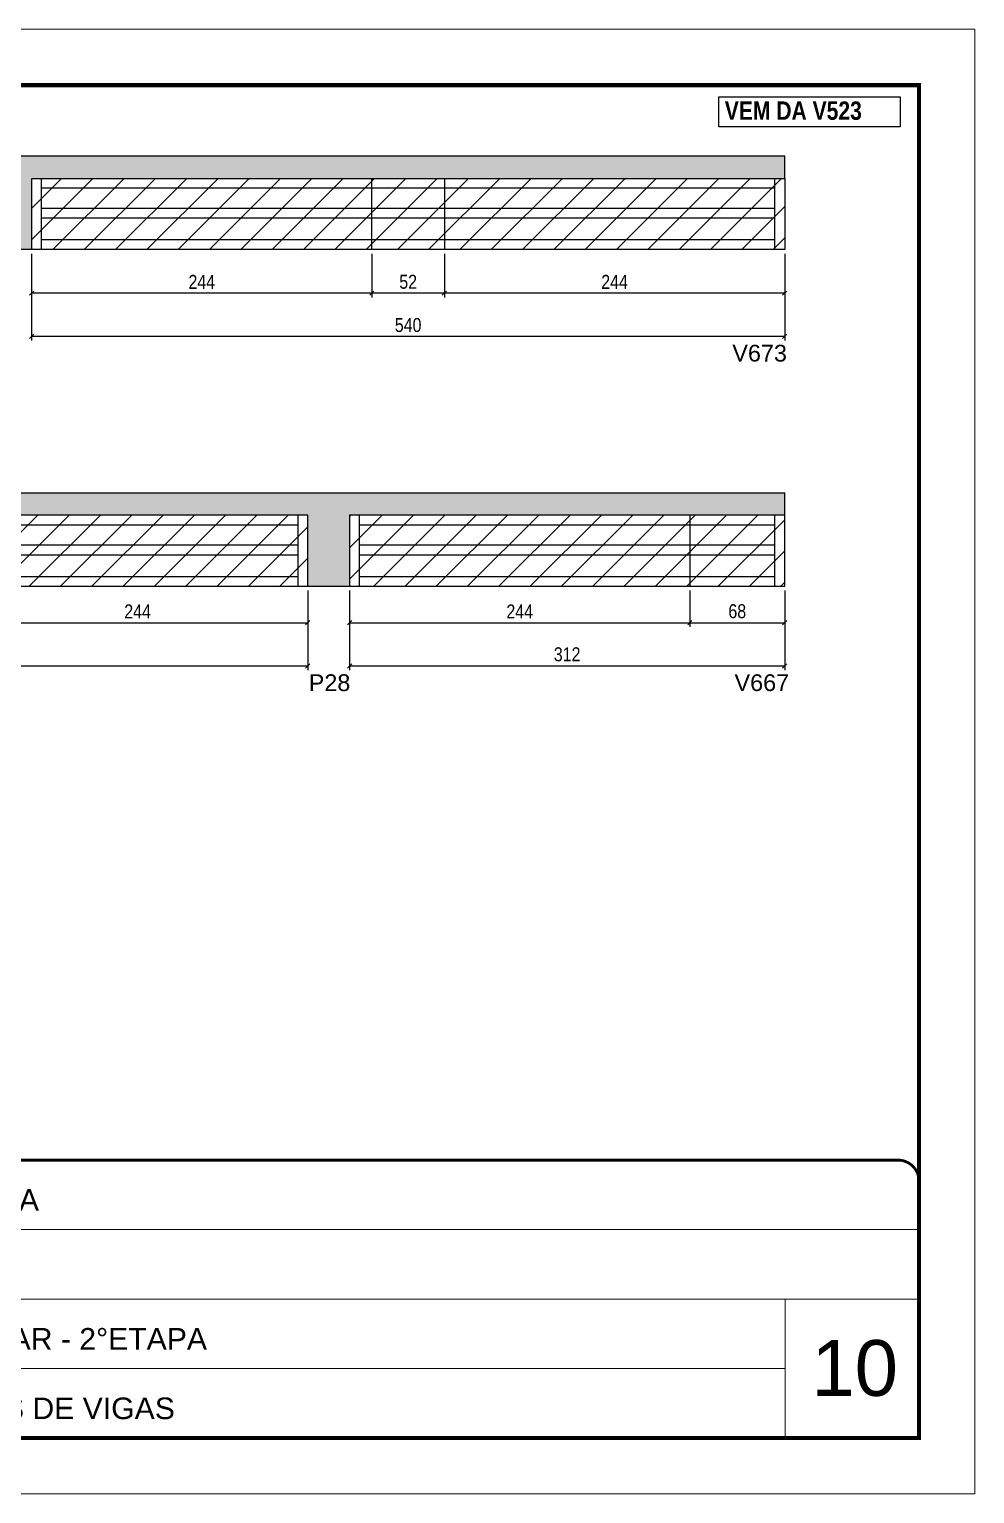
# Model space of a CAD drawing. Extents: x 3309 to 9563, y -2522 to 14608.
# Drawn here: x 5715 to 6393, y 11261 to 12311 of the extents above; entities that cross this region are included whole.
import ezdxf

# ---------------------------------------------------------------- set-up
doc = ezdxf.new("R2010")
doc.units = 0
doc.linetypes.add('CONTINUO', pattern=[0])
doc.linetypes.add('DASHED', pattern=[0.75, 0.5, -0.25])
for name, color, linetype in [('5', 5, 'Continuous'), ('COTA', 241, 'Continuous'), ('NOMENCLATURA', 7, 'Continuous'), ('Painéis', 200, 'Continuous'), ('SARR_2.2x7', 40, 'Continuous')]:
    doc.layers.add(name, color=color, linetype=linetype)
for name, color, linetype, lineweight in [('CARIMBO', 255, 'Continuous', 9), ('Folhas', 255, 'Continuous', 9), ('Hachura', 251, 'Continuous', 9), ('SARRAFO DE PRESSAO', 251, 'DASHED', 9)]:
    doc.layers.add(name, color=color, linetype=linetype, lineweight=lineweight)
doc.styles.add('ARIAL', font='arial.ttf')
doc.styles.add('COTA TECNICA', font='techl___.ttf', dxfattribs={"height": 10})
doc.styles.get("Standard").update_dxf_attribs({"font": 'arial.ttf'})
doc.styles.add('TECNICA', font='techb___.ttf', dxfattribs={"height": 10})
doc.dimstyles.new('PAINEL', dxfattribs={"dimtxt": 10, "dimasz": 3, "dimexe": 3, "dimexo": 3, "dimgap": 3, "dimtad": 1, "dimdec": 1, "dimzin": 12, "dimdsep": 46, "dimtxsty": 'COTA TECNICA', "dimblk1": 'OBLIQUE', "dimblk2": 'OBLIQUE', "dimsah": 1, "dimcen": 0.9, "dimclrd": 4, "dimclre": 4, "dimclrt": 240, "dimadec": 1, "dimazin": 3, "dimtfac": 1, "dimtdec": 1, "dimtmove": 0, "dimatfit": 3, "dimfxl": 1, "dimtolj": 1, "dimtzin": 12, "dimarcsym": 0})

# ---------------------------------------------------------------- blocks, each defined once
blk = doc.blocks.new('9999999999')
at = {"color": 30, "linetype": 'CONTINUO'}
for p, q in [((98564.6, 34379.6), (99584, 34379.6)), ((98564.6, 34329.8), (99488, 34329.8)), ((99584, 34329.8), (99488, 34329.8)), ((99488, 34329.8), (99488, 34230.2)), ((98564.6, 34280), (99488, 34280))]:
    blk.add_line(p, q, dxfattribs=at)
at = {"color": 30, "linetype": 'CONTINUO', "const_width": 2}
blk.add_lwpolyline([(99584, 34230.2), (99584, 34414.4, 0.414214), (99569, 34429.4), (98229, 34429.4, 0.414214), (98214, 34414.4), (98214, 34245.2, 0.414214), (98229, 34230.2), (99584, 34230.2)], format="xyb", dxfattribs=at)
at = {"layer": 'Folhas'}
blk.add_lwpolyline([(98139, 34190.2), (99624, 34190.2), (99624, 35240.2), (98139, 35240.2)], close=True, dxfattribs=at)
at = {"layer": 'Folhas', "color": 30, "const_width": 3}
blk.add_lwpolyline([(98214, 34230.2), (99584, 34230.2), (99584, 35200.2), (98214, 35200.2)], close=True, dxfattribs=at)
at = {"color": 7, "linetype": 'Continuous', "ltscale": 5, "style": 'ARIAL'}
for s, height, p in [('ZAMBETTA', 15.48, (98837.7, 34393.1)), ('TIPO IMPAR - 2°ETAPA', 15.483, (98837.7, 34293.5)), ('LATERAIS DE VIGAS', 15.483, (98837.7, 34243.7))]:
    blk.add_text(s, height=height, dxfattribs=at).set_placement(p)
blk = doc.blocks.new('_Oblique')
at = {"color": 0, "linetype": 'ByBlock', "lineweight": -2}
blk.add_line((-0.5, -0.5), (0.5, 0.5), dxfattribs=at)
blk = doc.blocks.new('*D200')
at = {"layer": 'COTA', "color": 4, "lineweight": -2, "transparency": 16777216}
for p, q in [((5374.6, 11908.3), (5374.6, 11851.2)), ((5914.6, 11908.3), (5914.6, 11851.2)), ((5374.6, 11854.2), (5914.6, 11854.2))]:
    blk.add_line(p, q, dxfattribs=at)
at = {"layer": 'Defpoints', "color": 0, "transparency": 16777216}
for p in [(5374.6, 11911.3), (5914.6, 11911.3), (5914.6, 11854.2)]:
    blk.add_point(p, dxfattribs=at)
at = {"layer": 'COTA', "color": 4, "lineweight": -2, "transparency": 16777216, "xscale": 3, "yscale": 3, "zscale": 3, "rotation": 180}
blk.add_blockref('_Oblique', (5374.6, 11854.2), dxfattribs=at)
at = {"layer": 'COTA', "color": 4, "lineweight": -2, "transparency": 16777216, "xscale": 3, "yscale": 3, "zscale": 3}
blk.add_blockref('_Oblique', (5914.6, 11854.2), dxfattribs=at)
at = {"layer": 'COTA', "color": 240, "transparency": 16777216, "insert": (5644.6, 11862.3), "char_height": 10, "attachment_point": 5, "style": 'COTA TECNICA'}
blk.add_mtext('\\A1;540', dxfattribs=at)
blk = doc.blocks.new('*D206')
at = {"layer": 'COTA', "color": 4, "lineweight": -2, "transparency": 16777216}
for p, q in [((5670.6, 11908.3), (5670.6, 11882.2)), ((5914.6, 11908.3), (5914.6, 11882.2)), ((5670.6, 11885.2), (5914.6, 11885.2))]:
    blk.add_line(p, q, dxfattribs=at)
at = {"layer": 'Defpoints', "color": 0, "transparency": 16777216}
for p in [(5670.6, 11911.3), (5914.6, 11911.3), (5914.6, 11885.2)]:
    blk.add_point(p, dxfattribs=at)
at = {"layer": 'COTA', "color": 4, "lineweight": -2, "transparency": 16777216, "xscale": 3, "yscale": 3, "zscale": 3, "rotation": 180}
blk.add_blockref('_Oblique', (5670.6, 11885.2), dxfattribs=at)
at = {"layer": 'COTA', "color": 4, "lineweight": -2, "transparency": 16777216, "xscale": 3, "yscale": 3, "zscale": 3}
blk.add_blockref('_Oblique', (5914.6, 11885.2), dxfattribs=at)
at = {"layer": 'COTA', "color": 240, "transparency": 16777216, "insert": (5792.6, 11893.3), "char_height": 10, "attachment_point": 5, "style": 'COTA TECNICA'}
blk.add_mtext('\\A1;244', dxfattribs=at)
blk = doc.blocks.new('*D207')
at = {"layer": 'COTA', "color": 4, "lineweight": -2, "transparency": 16777216}
for p, q in [((5944.6, 11908.3), (5944.6, 11851.2)), ((6256.6, 11908.3), (6256.6, 11851.2)), ((5944.6, 11854.2), (6256.6, 11854.2))]:
    blk.add_line(p, q, dxfattribs=at)
at = {"layer": 'Defpoints', "color": 0, "transparency": 16777216}
for p in [(5944.6, 11911.3), (6256.6, 11911.3), (6256.6, 11854.2)]:
    blk.add_point(p, dxfattribs=at)
at = {"layer": 'COTA', "color": 4, "lineweight": -2, "transparency": 16777216, "xscale": 3, "yscale": 3, "zscale": 3, "rotation": 180}
blk.add_blockref('_Oblique', (5944.6, 11854.2), dxfattribs=at)
at = {"layer": 'COTA', "color": 4, "lineweight": -2, "transparency": 16777216, "xscale": 3, "yscale": 3, "zscale": 3}
blk.add_blockref('_Oblique', (6256.6, 11854.2), dxfattribs=at)
at = {"layer": 'COTA', "color": 240, "transparency": 16777216, "insert": (6100.6, 11862.5), "char_height": 10, "attachment_point": 5, "style": 'COTA TECNICA'}
blk.add_mtext('\\A1;312', dxfattribs=at)
blk = doc.blocks.new('*D208')
at = {"layer": 'COTA', "color": 4, "lineweight": -2, "transparency": 16777216}
for p, q in [((5944.6, 11908.3), (5944.6, 11882.2)), ((6188.6, 11908.3), (6188.6, 11882.2)), ((5944.6, 11885.2), (6188.6, 11885.2))]:
    blk.add_line(p, q, dxfattribs=at)
at = {"layer": 'Defpoints', "color": 0, "transparency": 16777216}
for p in [(5944.6, 11911.3), (6188.6, 11911.3), (6188.6, 11885.2)]:
    blk.add_point(p, dxfattribs=at)
at = {"layer": 'COTA', "color": 4, "lineweight": -2, "transparency": 16777216, "xscale": 3, "yscale": 3, "zscale": 3, "rotation": 180}
blk.add_blockref('_Oblique', (5944.6, 11885.2), dxfattribs=at)
at = {"layer": 'COTA', "color": 4, "lineweight": -2, "transparency": 16777216, "xscale": 3, "yscale": 3, "zscale": 3}
blk.add_blockref('_Oblique', (6188.6, 11885.2), dxfattribs=at)
at = {"layer": 'COTA', "color": 240, "transparency": 16777216, "insert": (6066.6, 11893.3), "char_height": 10, "attachment_point": 5, "style": 'COTA TECNICA'}
blk.add_mtext('\\A1;244', dxfattribs=at)
blk = doc.blocks.new('*D209')
at = {"layer": 'COTA', "color": 4, "lineweight": -2, "transparency": 16777216}
for p, q in [((6188.6, 11908.3), (6188.6, 11882.2)), ((6256.6, 11908.3), (6256.6, 11882.2)), ((6188.6, 11885.2), (6256.6, 11885.2))]:
    blk.add_line(p, q, dxfattribs=at)
at = {"layer": 'Defpoints', "color": 0, "transparency": 16777216}
for p in [(6188.6, 11911.3), (6256.6, 11911.3), (6256.6, 11885.2)]:
    blk.add_point(p, dxfattribs=at)
at = {"layer": 'COTA', "color": 4, "lineweight": -2, "transparency": 16777216, "xscale": 3, "yscale": 3, "zscale": 3, "rotation": 180}
blk.add_blockref('_Oblique', (6188.6, 11885.2), dxfattribs=at)
at = {"layer": 'COTA', "color": 4, "lineweight": -2, "transparency": 16777216, "xscale": 3, "yscale": 3, "zscale": 3}
blk.add_blockref('_Oblique', (6256.6, 11885.2), dxfattribs=at)
at = {"layer": 'COTA', "color": 240, "transparency": 16777216, "insert": (6222.6, 11893.4), "char_height": 10, "attachment_point": 5, "style": 'COTA TECNICA'}
blk.add_mtext('\\A1;68', dxfattribs=at)
blk = doc.blocks.new('*D210')
at = {"layer": 'COTA', "color": 4, "lineweight": -2, "transparency": 16777216}
for p, q in [((5716.6, 12149.8), (5716.6, 12087.5)), ((6256.6, 12149.8), (6256.6, 12087.5)), ((6256.6, 12090.5), (5716.6, 12090.5))]:
    blk.add_line(p, q, dxfattribs=at)
at = {"layer": 'Defpoints', "color": 0, "transparency": 16777216}
for p in [(5716.6, 12152.8), (6256.6, 12152.8), (5716.6, 12090.5)]:
    blk.add_point(p, dxfattribs=at)
at = {"layer": 'COTA', "color": 4, "lineweight": -2, "transparency": 16777216, "xscale": 3, "yscale": 3, "zscale": 3, "rotation": 180}
blk.add_blockref('_Oblique', (5716.6, 12090.5), dxfattribs=at)
at = {"layer": 'COTA', "color": 4, "lineweight": -2, "transparency": 16777216, "xscale": 3, "yscale": 3, "zscale": 3}
blk.add_blockref('_Oblique', (6256.6, 12090.5), dxfattribs=at)
at = {"layer": 'COTA', "color": 240, "transparency": 16777216, "insert": (5986.6, 12098.6), "char_height": 10, "attachment_point": 5, "style": 'COTA TECNICA'}
blk.add_mtext('\\A1;540', dxfattribs=at)
blk = doc.blocks.new('*D211')
at = {"layer": 'COTA', "color": 4, "lineweight": -2, "transparency": 16777216}
for p, q in [((6012.6, 12149.8), (6012.6, 12118.5)), ((6256.6, 12149.8), (6256.6, 12118.5)), ((6256.6, 12121.5), (6012.6, 12121.5))]:
    blk.add_line(p, q, dxfattribs=at)
at = {"layer": 'Defpoints', "color": 0, "transparency": 16777216}
for p in [(6012.6, 12152.8), (6256.6, 12152.8), (6012.6, 12121.5)]:
    blk.add_point(p, dxfattribs=at)
at = {"layer": 'COTA', "color": 4, "lineweight": -2, "transparency": 16777216, "xscale": 3, "yscale": 3, "zscale": 3, "rotation": 180}
blk.add_blockref('_Oblique', (6012.6, 12121.5), dxfattribs=at)
at = {"layer": 'COTA', "color": 4, "lineweight": -2, "transparency": 16777216, "xscale": 3, "yscale": 3, "zscale": 3}
blk.add_blockref('_Oblique', (6256.6, 12121.5), dxfattribs=at)
at = {"layer": 'COTA', "color": 240, "transparency": 16777216, "insert": (6134.6, 12129.6), "char_height": 10, "attachment_point": 5, "style": 'COTA TECNICA'}
blk.add_mtext('\\A1;244', dxfattribs=at)
blk = doc.blocks.new('*D212')
at = {"layer": 'COTA', "color": 4, "lineweight": -2, "transparency": 16777216}
for p, q in [((5960.6, 12149.8), (5960.6, 12118.5)), ((6012.6, 12149.8), (6012.6, 12118.5)), ((6012.6, 12121.5), (5960.6, 12121.5))]:
    blk.add_line(p, q, dxfattribs=at)
at = {"layer": 'Defpoints', "color": 0, "transparency": 16777216}
for p in [(5960.6, 12152.8), (6012.6, 12152.8), (5960.6, 12121.5)]:
    blk.add_point(p, dxfattribs=at)
at = {"layer": 'COTA', "color": 4, "lineweight": -2, "transparency": 16777216, "xscale": 3, "yscale": 3, "zscale": 3, "rotation": 180}
blk.add_blockref('_Oblique', (5960.6, 12121.5), dxfattribs=at)
at = {"layer": 'COTA', "color": 4, "lineweight": -2, "transparency": 16777216, "xscale": 3, "yscale": 3, "zscale": 3}
blk.add_blockref('_Oblique', (6012.6, 12121.5), dxfattribs=at)
at = {"layer": 'COTA', "color": 240, "transparency": 16777216, "insert": (5986.6, 12129.6), "char_height": 10, "attachment_point": 5, "style": 'COTA TECNICA'}
blk.add_mtext('\\A1;52', dxfattribs=at)
blk = doc.blocks.new('*D213')
at = {"layer": 'COTA', "color": 4, "lineweight": -2, "transparency": 16777216}
for p, q in [((5716.6, 12149.8), (5716.6, 12118.5)), ((5960.6, 12149.8), (5960.6, 12118.5)), ((5960.6, 12121.5), (5716.6, 12121.5))]:
    blk.add_line(p, q, dxfattribs=at)
at = {"layer": 'Defpoints', "color": 0, "transparency": 16777216}
for p in [(5716.6, 12152.8), (5960.6, 12152.8), (5716.6, 12121.5)]:
    blk.add_point(p, dxfattribs=at)
at = {"layer": 'COTA', "color": 4, "lineweight": -2, "transparency": 16777216, "xscale": 3, "yscale": 3, "zscale": 3, "rotation": 180}
blk.add_blockref('_Oblique', (5716.6, 12121.5), dxfattribs=at)
at = {"layer": 'COTA', "color": 4, "lineweight": -2, "transparency": 16777216, "xscale": 3, "yscale": 3, "zscale": 3}
blk.add_blockref('_Oblique', (5960.6, 12121.5), dxfattribs=at)
at = {"layer": 'COTA', "color": 240, "transparency": 16777216, "insert": (5838.6, 12129.6), "char_height": 10, "attachment_point": 5, "style": 'COTA TECNICA'}
blk.add_mtext('\\A1;244', dxfattribs=at)

msp = doc.modelspace()

# ---------------------------------------------------------------- hatches: boundary and pattern name
at = {"layer": 'COTA'}
h = msp.add_hatch(dxfattribs=at)
h.set_pattern_fill('AR-CONC', color=256, scale=0.03)
h.set_pattern_definition([(50, (-1587.5, -12.9345), (5.4655401, -0.4781726), [0.5715, -6.2865]), (355, (-1587.5, -12.9345), (-1.0573026, 5.7317054), [0.4572, -5.0292175]), (100.451445, (-1587.0445, -12.9743), (4.4082374, 5.2535326), [0.4857003, -5.3427073]), (46.1842, (-1587.5, -11.4105), (8.1323712, -1.2612698), [0.85725, -9.42975]), (96.63556, (-1586.822, -11.5156), (7.122124, 7.4227837), [0.7285507, -8.0140682]), (351.18415, (-1587.5, -11.4105), (7.122124, 7.4227837), [0.685799, -7.543792]), (21, (-1586.738, -11.7915), (4.5484317, -3.067956), [0.5715, -6.2865]), (326, (-1586.738, -11.7915), (1.8540609, 5.525639), [0.4572, -5.0292]), (71.451445, (-1586.359, -12.047), (6.4024926, 2.457683), [0.4857003, -5.3426981]), (37.5, (-1587.5, -12.9345), (0.0926581, 2.53665117), [0, -4.96824, 0, -5.1054, 0, -5.04825]), (7.5, (-1587.5, -12.9345), (2.0045899, 3.00541724), [0, -2.91084, 0, -4.85394, 0, -1.92405]), (327.5, (-1589.1993, -12.9345), (4.06771786, -0.17186232), [0, -1.905, 0, -5.9436, 0, -7.8867]), (317.5, (-1589.9613, -12.9345), (4.4438754, 0.7627947), [0, -2.4765, 0, -3.94716, 0, -5.6007])])
h.paths.add_polyline_path([(5716.63, 12203.78), (6256.63, 12203.78), (6256.63, 12219.78), (5374.63, 12219.78), (5374.63, 12203.78), (5686.63, 12203.78), (5686.63, 12152.78), (5716.63, 12152.78)])
h = msp.add_hatch(dxfattribs=at)
h.set_pattern_fill('AR-CONC', color=256, scale=0.03)
h.set_pattern_definition([(50, (-1583.5, -254.403), (5.4655401, -0.4781726), [0.5715, -6.2865]), (355, (-1583.5, -254.403), (-1.0573026, 5.7317054), [0.4572, -5.0292175]), (100.451445, (-1583.0445, -254.4427), (4.4082374, 5.2535326), [0.4857003, -5.3427073]), (46.1842, (-1583.5, -252.879), (8.1323712, -1.2612698), [0.85725, -9.42975]), (96.63556, (-1582.822, -252.984), (7.122124, 7.4227837), [0.7285507, -8.0140682]), (351.18415, (-1583.5, -252.879), (7.122124, 7.4227837), [0.685799, -7.543792]), (21, (-1582.738, -253.26), (4.5484317, -3.067956), [0.5715, -6.2865]), (326, (-1582.738, -253.26), (1.8540609, 5.525639), [0.4572, -5.0292]), (71.451445, (-1582.359, -253.5155), (6.4024926, 2.457683), [0.4857003, -5.3426981]), (37.5, (-1583.5, -254.4029), (0.0926581, 2.53665117), [0, -4.96824, 0, -5.1054, 0, -5.04825]), (7.5, (-1583.5, -254.403), (2.0045899, 3.00541724), [0, -2.91084, 0, -4.85394, 0, -1.92405]), (327.5, (-1585.1993, -254.4029), (4.06771786, -0.17186232), [0, -1.905, 0, -5.9436, 0, -7.8867]), (317.5, (-1585.9613, -254.403), (4.4438754, 0.7627947), [0, -2.4765, 0, -3.94716, 0, -5.6007])])
h.paths.add_polyline_path([(5914.63, 11911.31), (5944.63, 11911.31), (5944.63, 11962.31), (6256.63, 11962.31), (6256.63, 11978.31), (5374.63, 11978.31), (5374.63, 11962.31), (5914.63, 11962.31)])
at = {"layer": 'Hachura', "linetype": 'ByBlock'}
h = msp.add_hatch(dxfattribs=at)
h.set_pattern_fill('ANSI31', color=256, scale=5)
h.paths.add_polyline_path([(5442.63, 12203.78), (5374.63, 12203.78), (5374.63, 12152.78), (5442.63, 12152.78)])
h.paths.add_polyline_path([(5686.63, 12203.78), (5442.63, 12203.78), (5442.63, 12152.78), (5686.63, 12152.78)])
h.paths.add_polyline_path([(5960.63, 12203.78), (5716.63, 12203.78), (5716.63, 12152.78), (5960.63, 12152.78)])
h.paths.add_polyline_path([(6012.63, 12203.78), (5960.63, 12203.78), (5960.63, 12152.78), (6012.63, 12152.78)])
h.paths.add_polyline_path([(6256.63, 12203.78), (6012.63, 12203.78), (6012.63, 12152.78), (6256.63, 12152.78)])
h.paths.add_polyline_path([(6256.63, 11962.31), (6188.63, 11962.31), (6188.63, 11911.31), (6256.63, 11911.31)])
h.paths.add_polyline_path([(6188.63, 11962.31), (5944.63, 11962.31), (5944.63, 11911.31), (6188.63, 11911.31)])
h.paths.add_polyline_path([(5914.63, 11962.31), (5670.63, 11962.31), (5670.63, 11911.31), (5914.63, 11911.31)])
h.paths.add_polyline_path([(5670.63, 11962.31), (5618.63, 11962.31), (5618.63, 11911.31), (5670.63, 11911.31)])
h.paths.add_polyline_path([(5618.63, 11962.31), (5374.63, 11962.31), (5374.63, 11911.31), (5618.63, 11911.31)])

# ---------------------------------------------------------------- linework, layer by layer
at = {"layer": 'COTA'}
for p, q in [((6256.63, 12219.78), (5374.63, 12219.78)), ((6256.63, 12203.78), (6256.63, 12219.78)), ((5716.63, 12152.78), (5686.63, 12152.78)), ((5374.63, 11978.31), (6256.63, 11978.31)), ((6256.63, 11962.31), (6256.63, 11978.31)), ((5914.63, 11911.31), (5944.63, 11911.31))]:
    msp.add_line(p, q, dxfattribs=at)
at = {"layer": 'NOMENCLATURA'}
msp.add_lwpolyline([(6209.44, 12262.39), (6339.51, 12262.39), (6339.51, 12240.83), (6209.44, 12240.83)], close=True, dxfattribs=at)
at = {"layer": 'Painéis', "linetype": 'ByBlock'}
for p, q in [((5716.63, 12152.78), (5716.63, 12203.78)), ((5716.63, 12203.78), (6256.63, 12203.78)), ((5960.63, 12152.78), (5960.63, 12203.78)), ((6012.63, 12203.78), (6012.63, 12152.78)), ((6256.63, 12203.78), (6256.63, 12152.78)), ((6256.63, 12152.78), (5716.63, 12152.78)), ((5914.63, 11962.31), (5374.63, 11962.31)), ((5914.63, 11911.31), (5914.63, 11962.31)), ((6256.63, 11962.31), (5944.63, 11962.31)), ((5944.63, 11962.31), (5944.63, 11911.31)), ((6188.63, 11962.31), (6188.63, 11911.31)), ((6256.63, 11911.31), (6256.63, 11962.31)), ((5374.63, 11911.31), (5914.63, 11911.31)), ((5944.63, 11911.31), (6256.63, 11911.31))]:
    msp.add_line(p, q, dxfattribs=at)
at = {"layer": 'SARR_2.2x7', "linetype": 'Continuous'}
for p, q in [((5723.63, 12152.78), (5723.63, 12203.78)), ((6249.63, 12152.78), (6249.63, 12203.78)), ((5960.63, 12196.78), (5723.63, 12196.78)), ((6012.63, 12196.78), (5960.63, 12196.78)), ((6249.63, 12196.78), (6012.63, 12196.78)), ((5960.63, 12182.22), (5723.63, 12182.22)), ((6012.63, 12182.22), (5960.63, 12182.22)), ((6249.63, 12182.22), (6012.63, 12182.22)), ((5960.63, 12175.22), (5723.63, 12175.22)), ((6012.63, 12175.22), (5960.63, 12175.22)), ((6249.63, 12175.22), (6012.63, 12175.22)), ((5960.63, 12159.78), (5723.63, 12159.78)), ((6012.63, 12159.78), (5960.63, 12159.78)), ((6249.63, 12159.78), (6012.63, 12159.78)), ((5907.63, 11911.31), (5907.63, 11962.31)), ((5951.63, 11911.31), (5951.63, 11962.31)), ((6249.63, 11911.31), (6249.63, 11962.31)), ((5670.63, 11955.31), (5907.63, 11955.31)), ((5951.63, 11955.31), (6188.63, 11955.31)), ((6188.63, 11955.31), (6249.63, 11955.31)), ((5907.63, 11940.75), (5670.63, 11940.75)), ((6188.63, 11940.75), (5951.63, 11940.75)), ((6249.63, 11940.75), (6188.63, 11940.75)), ((5907.63, 11933.75), (5670.63, 11933.75)), ((6188.63, 11933.75), (5951.63, 11933.75)), ((6249.63, 11933.75), (6188.63, 11933.75)), ((5670.63, 11918.31), (5907.63, 11918.31)), ((5951.63, 11918.31), (6188.63, 11918.31)), ((6188.63, 11918.31), (6249.63, 11918.31))]:
    msp.add_line(p, q, dxfattribs=at)

# ---------------------------------------------------------------- block references
at = {"layer": 'SARRAFO DE PRESSAO', "color": 6, "linetype": 'ByBlock'}
msp.add_blockref('9999999999', (-93231.11, -22929.5), dxfattribs=at)

# ---------------------------------------------------------------- texts
at = {"layer": '5', "linetype": 'Continuous'}
for s, rotation, p in [('V673', 0.00004, (6219.07, 12072.49)), ('P28', 359.99996, (5915.32, 11836.22)), ('V667', 359.99996, (6220.64, 11836.22))]:
    msp.add_text(s, height=12, rotation=rotation, dxfattribs=at).set_placement(p)
at = {"layer": 'CARIMBO', "style": 'ARIAL'}
msp.add_text('10', height=40, dxfattribs=at).set_placement((6275.73, 11330.85))
at = {"layer": 'NOMENCLATURA', "style": 'TECNICA'}
msp.add_text('VEM DA V523', height=13.2, dxfattribs=at).set_placement((6213.63, 12245.79))

# ---------------------------------------------------------------- dimensions: what is measured, and where the dimension line sits
at = {"layer": 'COTA'}
for base, p1, p2, picture, middle in [((5716.63, 12090.5), (6256.63, 12152.78), (5716.63, 12152.78), '*D210', (5986.63, 12098.61)), ((6188.63, 11885.23), (5944.63, 11911.31), (6188.63, 11911.31), '*D208', (6066.63, 11893.3))]:
    dim = msp.add_linear_dim(base=base, p1=p1, p2=p2, dimstyle='PAINEL', dxfattribs=at)
    dim.commit()
    dim.dimension.update_dxf_attribs({"geometry": picture, "text_midpoint": middle})
dim = msp.add_linear_dim(base=(5716.63, 12121.49), p1=(5960.63, 12152.78), p2=(5716.63, 12152.78), angle=180, dimstyle='PAINEL', override={"dimtmove": 1}, dxfattribs=at)
dim.commit()
dim.dimension.update_dxf_attribs({"geometry": '*D213', "text_midpoint": (5838.63, 12129.57)})
for base, p1, p2, picture, middle in [((5960.63, 12121.49), (6012.63, 12152.78), (5960.63, 12152.78), '*D212', (5986.63, 12129.6)), ((6012.63, 12121.49), (6256.63, 12152.78), (6012.63, 12152.78), '*D211', (6134.63, 12129.57)), ((5914.63, 11854.23), (5374.63, 11911.31), (5914.63, 11911.31), '*D200', (5644.63, 11862.34)), ((6256.63, 11854.23), (5944.63, 11911.31), (6256.63, 11911.31), '*D207', (6100.63, 11862.45))]:
    dim = msp.add_linear_dim(base=base, p1=p1, p2=p2, angle=180, dimstyle='PAINEL', dxfattribs=at)
    dim.commit()
    dim.dimension.update_dxf_attribs({"geometry": picture, "text_midpoint": middle})
for base, p1, p2, picture, middle in [((5914.63, 11885.23), (5670.63, 11911.31), (5914.63, 11911.31), '*D206', (5792.63, 11893.3)), ((6256.63, 11885.23), (6188.63, 11911.31), (6256.63, 11911.31), '*D209', (6222.63, 11893.35))]:
    dim = msp.add_linear_dim(base=base, p1=p1, p2=p2, dimstyle='PAINEL', override={"dimtmove": 1}, dxfattribs=at)
    dim.commit()
    dim.dimension.update_dxf_attribs({"geometry": picture, "text_midpoint": middle})

doc.saveas('drawing.dxf')
